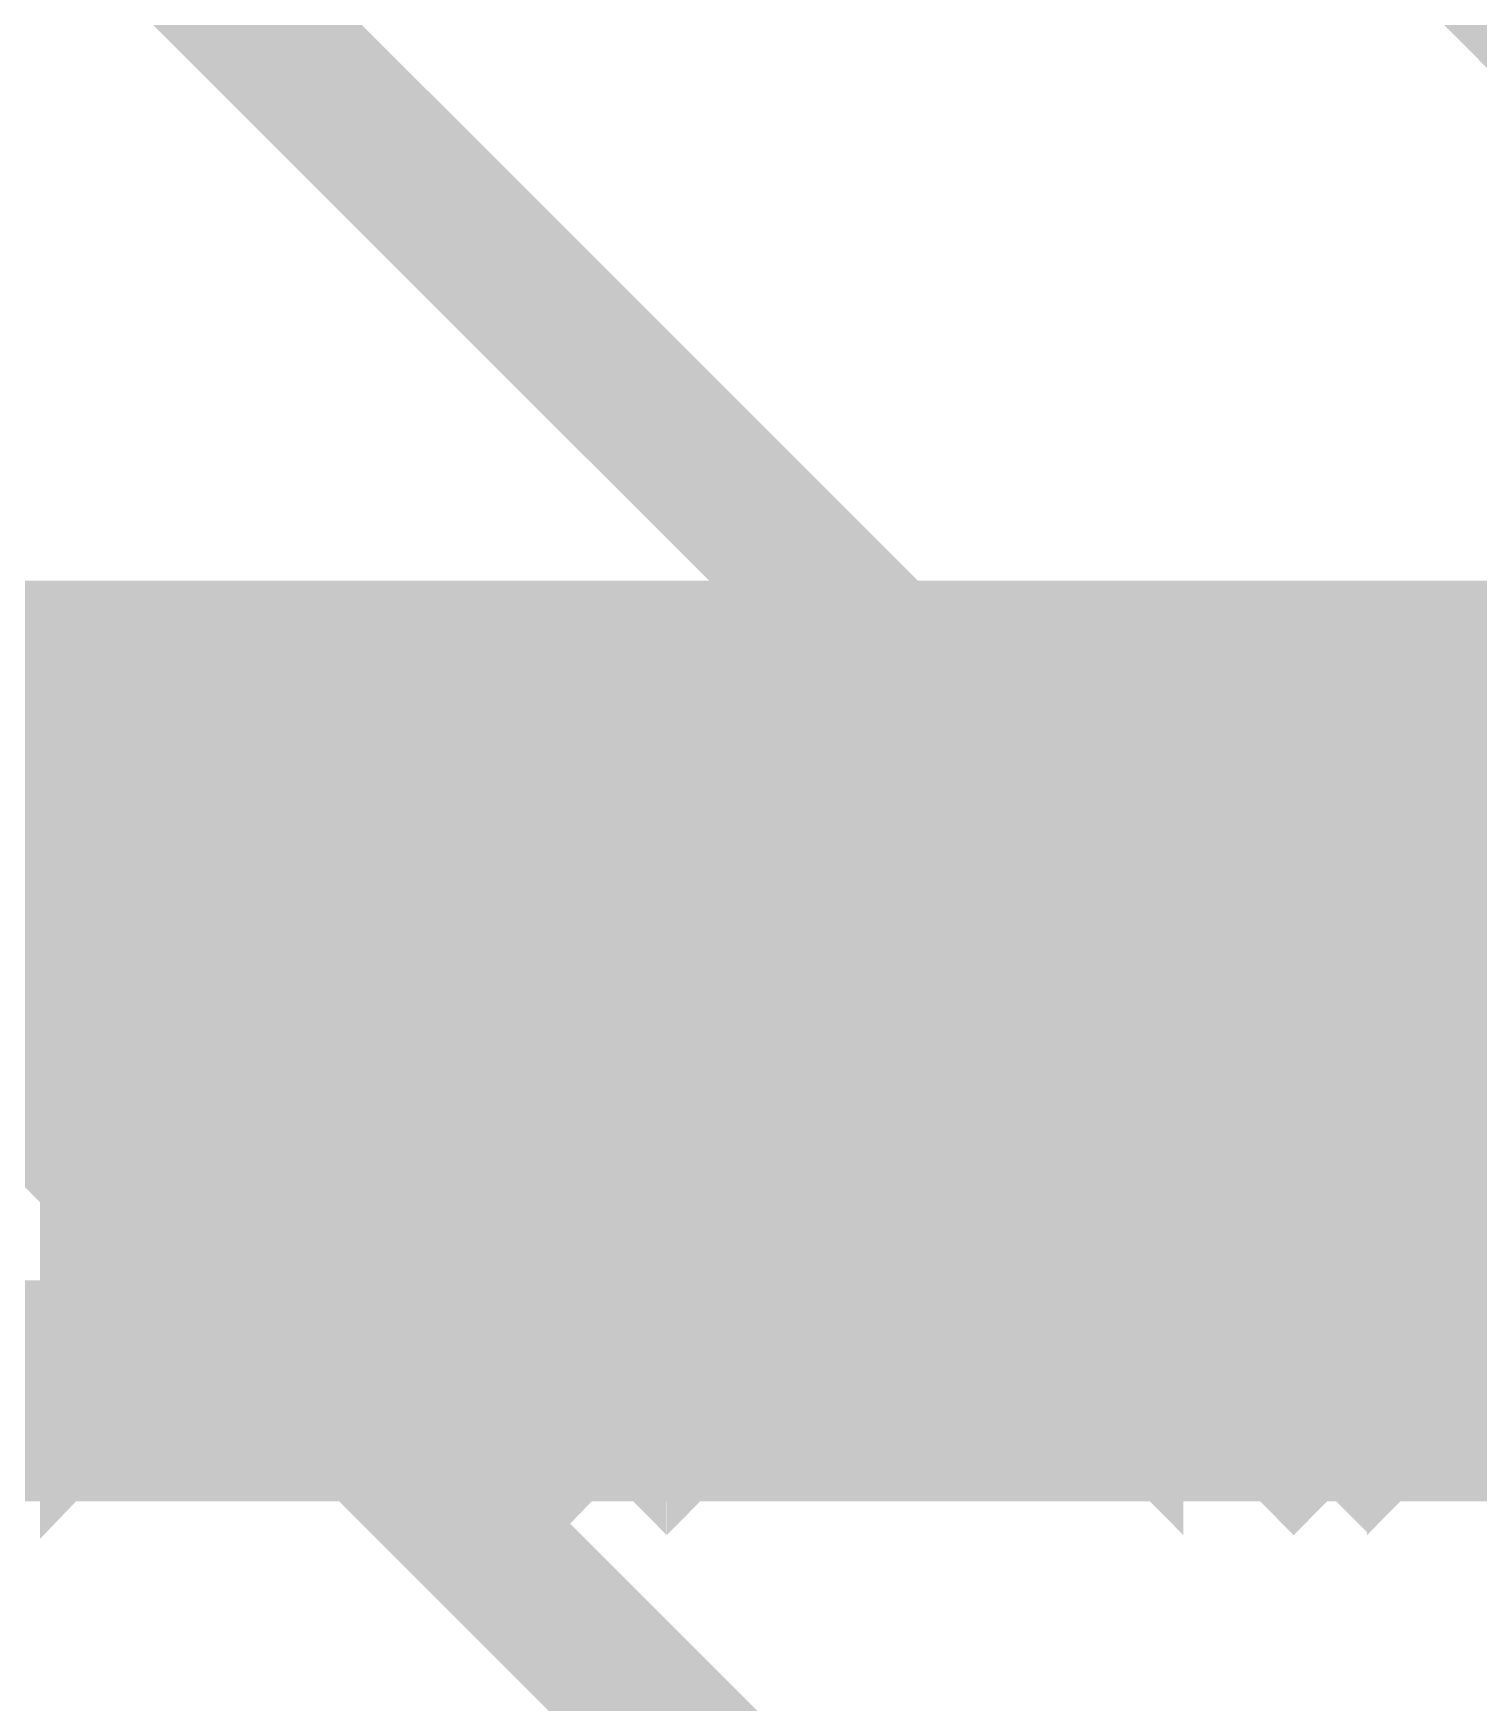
# Model space of a CAD drawing. Extents: x 0.1 to 11.6, y 0.3 to 16.2.
# Drawn here: x 7.3681 to 7.4333, y 12.9293 to 13.0047 of the extents above; entities that cross this region are included whole.
import ezdxf

# ---------------------------------------------------------------- set-up
doc = ezdxf.new("R2010")
doc.units = 0
doc.header["$MEASUREMENT"] = 0

msp = doc.modelspace()

# ---------------------------------------------------------------- linework, layer by layer
at = {"color": 254, "const_width": 0.006667}
for points in [[(7.47999, 12.845), (7.27669, 13.0483)], [(7.47999, 12.9033), (7.33501, 13.0483)], [(7.47999, 12.9616), (7.39333, 13.0483)]]:
    msp.add_lwpolyline(points, dxfattribs=at)
at = {"color": 0}
for points, const_width in [([(7.33501, 12.975), (7.39665, 12.975), (7.33501, 12.975), (7.33501, 12.9733), (7.33501, 12.9717), (7.33501, 12.97), (7.33501, 12.9667), (7.33501, 12.9633), (7.33501, 12.9616), (7.39665, 12.9616), (7.39833, 12.9616), (7.40001, 12.96), (7.39833, 12.96), (7.39833, 12.9583), (7.39665, 12.9583)], 0.01), ([(7.375, 12.96), (7.375, 12.9633), (7.375, 12.965), (7.375, 12.9683), (7.375, 12.97), (7.375, 12.9717), (7.37332, 12.97), (7.37332, 12.9683), (7.37332, 12.9633), (7.37332, 12.9583), (7.37332, 12.9533), (7.37332, 12.95), (7.37332, 12.9467), (7.37169, 12.945), (7.37169, 12.9467), (7.37169, 12.95), (7.37169, 12.9533), (7.37169, 12.9567)], 0.006667), ([(7.375, 12.9567), (7.375, 12.9533), (7.375, 12.95), (7.375, 12.9467), (7.375, 12.945), (7.375, 12.9467), (7.37668, 12.95), (7.37668, 12.9533), (7.37668, 12.9583), (7.37668, 12.9633), (7.37668, 12.9683), (7.37668, 12.97), (7.37831, 12.9717), (7.37831, 12.97), (7.37831, 12.9683), (7.37831, 12.9633), (7.37831, 12.96)], 0.006667), ([(7.38336, 12.96), (7.38336, 12.9633), (7.38336, 12.965), (7.38336, 12.9683), (7.38336, 12.97), (7.38167, 12.9717), (7.38167, 12.97), (7.38167, 12.9683), (7.38167, 12.9633), (7.38167, 12.9583), (7.38167, 12.9533), (7.38167, 12.95), (7.37999, 12.9467), (7.37999, 12.945), (7.37999, 12.9467), (7.37999, 12.95), (7.37999, 12.9533), (7.37999, 12.9567)], 0.006667), ([(7.38336, 12.9567), (7.38336, 12.9533), (7.38336, 12.95), (7.38336, 12.9467), (7.38336, 12.945), (7.38336, 12.9467), (7.38336, 12.95), (7.38499, 12.9533), (7.38499, 12.9583), (7.38499, 12.9633), (7.38499, 12.9683), (7.38499, 12.97), (7.38499, 12.9717), (7.38667, 12.97), (7.38667, 12.9683), (7.38667, 12.9633), (7.38667, 12.96)], 0.006667), ([(7.47168, 12.975), (7.47168, 12.9733), (7.47168, 12.9717), (7.47168, 12.97), (7.47168, 12.9683), (7.47168, 12.965), (7.47168, 12.9616), (7.47168, 12.9583), (7.47168, 12.9633), (7.47331, 12.97), (7.47168, 12.9733), (7.47168, 12.975), (7.40001, 12.975), (7.39833, 12.975), (7.39665, 12.975), (7.39833, 12.975), (7.40001, 12.975)], 0.01), ([(7.39833, 12.9567), (7.39833, 12.9533), (7.40001, 12.95), (7.40001, 12.9467), (7.40001, 12.945), (7.40001, 12.9467), (7.40001, 12.95), (7.40001, 12.9533), (7.40169, 12.9583), (7.40169, 12.9633), (7.40169, 12.9683), (7.40169, 12.97), (7.40169, 12.9717), (7.40169, 12.97), (7.40169, 12.9683), (7.40332, 12.9633), (7.40332, 12.9583), (7.40332, 12.9533), (7.40332, 12.95), (7.40332, 12.9467), (7.40332, 12.945), (7.40332, 12.9467), (7.405, 12.95), (7.405, 12.9533), (7.405, 12.9583), (7.405, 12.9633), (7.405, 12.9683), (7.405, 12.97), (7.40668, 12.9717), (7.40668, 12.97), (7.40668, 12.9683), (7.40668, 12.9633), (7.40668, 12.9583), (7.40668, 12.9533), (7.40668, 12.95), (7.40831, 12.9467), (7.40831, 12.945), (7.40831, 12.9467), (7.40831, 12.95), (7.40831, 12.9533), (7.40831, 12.9583), (7.41, 12.9633), (7.41, 12.9683), (7.41, 12.97), (7.41, 12.9717), (7.41, 12.97), (7.41, 12.9683), (7.41, 12.9633), (7.41168, 12.9583), (7.41168, 12.9533), (7.41168, 12.95), (7.41168, 12.9467), (7.41168, 12.945), (7.41168, 12.9467), (7.41336, 12.95), (7.41336, 12.9533), (7.41336, 12.9583), (7.41336, 12.9633), (7.41336, 12.9683), (7.41336, 12.97), (7.41336, 12.9717), (7.41499, 12.97), (7.41499, 12.9683), (7.41499, 12.9633), (7.41499, 12.9583), (7.41499, 12.9533), (7.41499, 12.95), (7.41499, 12.9467), (7.41667, 12.945), (7.41667, 12.9467), (7.41667, 12.95), (7.41667, 12.9533), (7.41667, 12.9583), (7.41667, 12.9633), (7.41835, 12.9683), (7.41835, 12.97), (7.41835, 12.9717), (7.41835, 12.97), (7.41835, 12.9683), (7.41835, 12.9633), (7.41835, 12.9583), (7.41997, 12.9533), (7.41997, 12.95), (7.41997, 12.9467), (7.41997, 12.945), (7.41997, 12.9467), (7.41997, 12.95), (7.42165, 12.9533), (7.42165, 12.9583), (7.42165, 12.9633), (7.42165, 12.9683), (7.42165, 12.97), (7.42165, 12.9717), (7.42165, 12.97), (7.42333, 12.9683), (7.42333, 12.9633), (7.42333, 12.9583), (7.42333, 12.9533), (7.42333, 12.95), (7.42333, 12.9467), (7.42503, 12.945), (7.42503, 12.9467), (7.42503, 12.95), (7.42503, 12.9533), (7.42503, 12.9583), (7.42503, 12.9633), (7.42503, 12.9683), (7.42665, 12.97), (7.42665, 12.9717), (7.42665, 12.97), (7.42665, 12.9683), (7.42665, 12.9633), (7.42665, 12.9583), (7.42665, 12.9533), (7.42833, 12.95), (7.42833, 12.9467), (7.42833, 12.945), (7.42833, 12.9467), (7.42833, 12.95), (7.42833, 12.9533), (7.43001, 12.9583), (7.43001, 12.9633), (7.43001, 12.9683), (7.43001, 12.97), (7.43001, 12.9717), (7.43001, 12.97), (7.43001, 12.9683), (7.43164, 12.9633), (7.43164, 12.9583), (7.43164, 12.9533), (7.43164, 12.95), (7.43164, 12.9467), (7.43164, 12.945), (7.43332, 12.9467), (7.43332, 12.95), (7.43332, 12.9533), (7.43332, 12.9583), (7.43332, 12.9633), (7.43332, 12.9683), (7.43332, 12.97), (7.435, 12.9717), (7.435, 12.97), (7.435, 12.9683), (7.435, 12.9633), (7.435, 12.9583), (7.435, 12.9533), (7.43668, 12.95)], 0.006667), ([(7.43668, 12.9633), (7.435, 12.965), (7.435, 12.9683), (7.435, 12.97), (7.435, 12.9717), (7.435, 12.97), (7.435, 12.9683), (7.435, 12.9633), (7.43332, 12.9583), (7.43332, 12.9533), (7.43332, 12.95), (7.43332, 12.9467), (7.43332, 12.945), (7.43332, 12.9467), (7.43332, 12.95), (7.43164, 12.9533), (7.43164, 12.9583), (7.43164, 12.9633), (7.43164, 12.965), (7.43164, 12.9683), (7.43164, 12.97), (7.43164, 12.9717), (7.43001, 12.97), (7.43001, 12.9683), (7.43001, 12.9633), (7.43001, 12.9583), (7.43001, 12.9533), (7.43001, 12.95), (7.43001, 12.9467), (7.42833, 12.945), (7.42833, 12.9467), (7.42833, 12.95), (7.42833, 12.9533), (7.42833, 12.9583), (7.42833, 12.9633), (7.42833, 12.965), (7.42833, 12.9683), (7.42665, 12.97), (7.42665, 12.9717), (7.42665, 12.97), (7.42665, 12.9683), (7.42665, 12.9633), (7.42665, 12.9583), (7.42503, 12.9533), (7.42503, 12.95), (7.42503, 12.9467), (7.42503, 12.945), (7.42503, 12.9467), (7.42503, 12.95), (7.42503, 12.9533), (7.42333, 12.9583), (7.42333, 12.9633), (7.42333, 12.965), (7.42333, 12.9683), (7.42333, 12.97), (7.42333, 12.9717), (7.42333, 12.97), (7.42165, 12.9683), (7.42165, 12.9633), (7.42165, 12.9583), (7.42165, 12.9533), (7.42165, 12.95), (7.42165, 12.9467), (7.42165, 12.945), (7.41997, 12.9467), (7.41997, 12.95), (7.41997, 12.9533), (7.41997, 12.9583), (7.41997, 12.9633), (7.41997, 12.965), (7.41997, 12.9683), (7.41997, 12.97), (7.41835, 12.9717), (7.41835, 12.97), (7.41835, 12.9683), (7.41835, 12.9633), (7.41835, 12.9583), (7.41835, 12.9533), (7.41667, 12.95), (7.41667, 12.9467), (7.41667, 12.945), (7.41667, 12.9467), (7.41667, 12.95), (7.41667, 12.9533), (7.41667, 12.9583), (7.41499, 12.9633), (7.41499, 12.965), (7.41499, 12.9683), (7.41499, 12.97), (7.41499, 12.9717), (7.41499, 12.97), (7.41499, 12.9683), (7.41336, 12.9633), (7.41336, 12.9583), (7.41336, 12.9533), (7.41336, 12.95), (7.41336, 12.9467), (7.41336, 12.945), (7.41336, 12.9467), (7.41168, 12.95), (7.41168, 12.9533), (7.41168, 12.9583), (7.41168, 12.9633), (7.41168, 12.965), (7.41168, 12.9683), (7.41168, 12.97), (7.41, 12.9717), (7.41, 12.97), (7.41, 12.9683), (7.41, 12.9633), (7.41, 12.9583), (7.41, 12.9533), (7.41, 12.95), (7.40831, 12.9467), (7.40831, 12.945), (7.40831, 12.9467), (7.40831, 12.95), (7.40831, 12.9533), (7.40831, 12.9583), (7.40831, 12.9633), (7.40668, 12.965), (7.40668, 12.9683), (7.40668, 12.97), (7.40668, 12.9717), (7.40668, 12.97), (7.40668, 12.9683), (7.40668, 12.9633), (7.405, 12.9583), (7.405, 12.9533), (7.405, 12.95), (7.405, 12.9467), (7.405, 12.945), (7.405, 12.9467), (7.405, 12.95), (7.40332, 12.9533), (7.40332, 12.9583), (7.40332, 12.9633), (7.40332, 12.965), (7.40332, 12.9683), (7.40332, 12.97), (7.40332, 12.9717), (7.40169, 12.97), (7.40169, 12.9683), (7.40169, 12.9633), (7.40169, 12.9583), (7.40169, 12.9533), (7.40169, 12.95), (7.40169, 12.9467), (7.40001, 12.945), (7.40001, 12.9467), (7.40001, 12.95), (7.40001, 12.9533), (7.40001, 12.9583)], 0.006667), ([(7.40001, 12.975), (7.40001, 12.9733)], 0.006667), ([(7.39833, 12.9733), (7.33501, 12.9733)], 0.006667), ([(7.33501, 12.9733), (7.39833, 12.9733), (7.40001, 12.9733)], 0.006667), ([(7.40001, 12.9733), (7.39833, 12.9733)], 0.006667), ([(7.48167, 12.9733), (7.40001, 12.9733)], 0.006667), ([(7.33501, 12.9717), (7.37001, 12.9717), (7.37169, 12.9683)], 0.006667), ([(7.37001, 12.9717), (7.37332, 12.9717), (7.37332, 12.97), (7.37332, 12.9683), (7.375, 12.9633), (7.375, 12.96)], 0.006667), ([(7.37169, 12.96), (7.37169, 12.9633), (7.37169, 12.965), (7.37001, 12.9683), (7.37001, 12.97), (7.37001, 12.9717)], 0.006667), ([(7.37169, 12.9683), (7.37169, 12.97), (7.37001, 12.9717)], 0.006667), ([(7.37169, 12.9683), (7.37332, 12.9717)], 0.006667), ([(7.375, 12.9717), (7.37332, 12.9717)], 0.006667), ([(7.37999, 12.96), (7.37999, 12.9633), (7.37831, 12.965), (7.37831, 12.9683), (7.37831, 12.97), (7.37831, 12.9717), (7.37831, 12.97), (7.37831, 12.9683), (7.37831, 12.9633), (7.37668, 12.9583), (7.37668, 12.9533), (7.37668, 12.95), (7.37668, 12.9467), (7.37668, 12.945), (7.37668, 12.9467), (7.37668, 12.95), (7.375, 12.9533), (7.375, 12.9567)], 0.006667), ([(7.37668, 12.9717), (7.37668, 12.97), (7.375, 12.9683)], 0.006667), ([(7.37668, 12.9683), (7.375, 12.97), (7.375, 12.9717)], 0.006667), ([(7.37831, 12.9567), (7.37831, 12.9533), (7.37831, 12.95), (7.37999, 12.9467), (7.37999, 12.945), (7.37999, 12.9467), (7.37999, 12.95), (7.37999, 12.9533), (7.37999, 12.9583), (7.38167, 12.9633), (7.38167, 12.9683), (7.38167, 12.97), (7.38167, 12.9717), (7.38167, 12.97), (7.38167, 12.9683), (7.38167, 12.9633), (7.38336, 12.96)], 0.006667), ([(7.37999, 12.9683), (7.37999, 12.97), (7.37831, 12.9717)], 0.006667), ([(7.37831, 12.9717), (7.37999, 12.9717)], 0.006667), ([(7.38167, 12.9717), (7.37999, 12.97), (7.37999, 12.9683)], 0.006667), ([(7.38336, 12.9683), (7.38336, 12.97), (7.38167, 12.9717)], 0.006667), ([(7.38167, 12.9717), (7.38336, 12.9717)], 0.006667), ([(7.38667, 12.96), (7.38667, 12.9633), (7.38667, 12.965), (7.38667, 12.9683), (7.38667, 12.97), (7.38667, 12.9717), (7.38667, 12.97), (7.38667, 12.9683), (7.38499, 12.9633), (7.38499, 12.9583), (7.38499, 12.9533), (7.38499, 12.95), (7.38499, 12.9467), (7.38499, 12.945), (7.38499, 12.9467), (7.38336, 12.95), (7.38336, 12.9533), (7.38336, 12.9567)], 0.006667), ([(7.38499, 12.9717), (7.38499, 12.97), (7.38336, 12.9683)], 0.006667), ([(7.38667, 12.9717), (7.38499, 12.9717)], 0.006667), ([(7.38667, 12.9567), (7.38667, 12.9533), (7.38667, 12.95), (7.38667, 12.9467), (7.38835, 12.945), (7.38835, 12.9467), (7.38835, 12.95), (7.38835, 12.9533), (7.38835, 12.9583), (7.38835, 12.9633), (7.38997, 12.9683), (7.38997, 12.97), (7.38997, 12.9717), (7.38997, 12.97), (7.38997, 12.9683), (7.38997, 12.9633), (7.38997, 12.96)], 0.006667), ([(7.38835, 12.9683), (7.38667, 12.97), (7.38667, 12.9717)], 0.006667), ([(7.39165, 12.96), (7.39165, 12.9633), (7.39165, 12.965), (7.39165, 12.9683), (7.38997, 12.97), (7.38997, 12.9717), (7.38997, 12.97), (7.38997, 12.9683), (7.38997, 12.9633), (7.38997, 12.9583), (7.38997, 12.9533), (7.38835, 12.95), (7.38835, 12.9467), (7.38835, 12.945), (7.38835, 12.9467), (7.38835, 12.95), (7.38835, 12.9533), (7.38835, 12.9567)], 0.006667), ([(7.38997, 12.9717), (7.38835, 12.97), (7.38835, 12.9683)], 0.006667), ([(7.38997, 12.9567), (7.39165, 12.9533), (7.39165, 12.95), (7.39165, 12.9467), (7.39165, 12.945), (7.39165, 12.9467), (7.39165, 12.95), (7.39333, 12.9533), (7.39333, 12.9583), (7.39333, 12.9633), (7.39333, 12.9683), (7.39333, 12.97), (7.39333, 12.9717), (7.39333, 12.97), (7.39501, 12.9683), (7.39501, 12.9633), (7.39501, 12.96)], 0.006667), ([(7.39165, 12.9683), (7.39165, 12.97), (7.38997, 12.9717)], 0.006667), ([(7.38997, 12.9717), (7.39165, 12.9717)], 0.006667), ([(7.39501, 12.96), (7.39501, 12.9633), (7.39501, 12.965), (7.39501, 12.9683), (7.39501, 12.97), (7.39501, 12.9717), (7.39501, 12.97), (7.39333, 12.9683), (7.39333, 12.9633), (7.39333, 12.9583), (7.39333, 12.9533), (7.39333, 12.95), (7.39333, 12.9467), (7.39333, 12.945), (7.39165, 12.9467), (7.39165, 12.95), (7.39165, 12.9533), (7.39165, 12.9567)], 0.006667), ([(7.39333, 12.9717), (7.39333, 12.97), (7.39165, 12.9683)], 0.006667), ([(7.39501, 12.9717), (7.39333, 12.9717)], 0.006667), ([(7.39501, 12.9567), (7.39501, 12.9533), (7.39501, 12.95), (7.39501, 12.9467), (7.39501, 12.945), (7.39665, 12.9467), (7.39665, 12.95), (7.39665, 12.9533), (7.39665, 12.9583), (7.39665, 12.9633), (7.39665, 12.9683), (7.39833, 12.97), (7.39833, 12.9717), (7.39833, 12.97), (7.39833, 12.9683), (7.39833, 12.9633), (7.39833, 12.96)], 0.006667), ([(7.40001, 12.96), (7.40001, 12.9633), (7.40001, 12.965), (7.39833, 12.9683), (7.39833, 12.97), (7.39833, 12.9717), (7.39833, 12.97), (7.39833, 12.9683), (7.39833, 12.9633), (7.39833, 12.9583), (7.39665, 12.9533), (7.39665, 12.95), (7.39665, 12.9467), (7.39665, 12.945), (7.39665, 12.9467), (7.39665, 12.95), (7.39665, 12.9533), (7.39501, 12.9567)], 0.006667), ([(7.39665, 12.9683), (7.39501, 12.97), (7.39501, 12.9717)], 0.006667), ([(7.39833, 12.9717), (7.39665, 12.97), (7.39665, 12.9683)], 0.006667), ([(7.40001, 12.9683), (7.40001, 12.97), (7.39833, 12.9717)], 0.006667), ([(7.39833, 12.9717), (7.40001, 12.9717)], 0.006667), ([(7.40169, 12.9717), (7.40169, 12.97), (7.40001, 12.9683)], 0.006667), ([(7.40332, 12.9717), (7.40169, 12.9717)], 0.006667), ([(7.405, 12.9683), (7.40332, 12.97), (7.40332, 12.9717)], 0.006667), ([(7.40668, 12.9717), (7.405, 12.97), (7.405, 12.9683)], 0.006667), ([(7.40831, 12.9683), (7.40831, 12.97), (7.40668, 12.9717)], 0.006667), ([(7.40668, 12.9717), (7.40831, 12.9717)], 0.006667), ([(7.41, 12.9717), (7.40831, 12.97), (7.40831, 12.9683)], 0.006667), ([(7.41, 12.9717), (7.41168, 12.9717)], 0.006667), ([(7.41336, 12.9717), (7.41336, 12.97), (7.41168, 12.9683)], 0.006667), ([(7.41336, 12.9683), (7.41168, 12.97), (7.41168, 12.9717)], 0.006667), ([(7.41499, 12.9717), (7.41336, 12.9717)], 0.006667), ([(7.41667, 12.9683), (7.41499, 12.97), (7.41499, 12.9717)], 0.006667), ([(7.41835, 12.9717), (7.41667, 12.97), (7.41667, 12.9683)], 0.006667), ([(7.41997, 12.9683), (7.41997, 12.97), (7.41835, 12.9717)], 0.006667), ([(7.41835, 12.9717), (7.41997, 12.9717)], 0.006667), ([(7.42165, 12.9717), (7.42165, 12.97), (7.41997, 12.9683)], 0.006667), ([(7.42333, 12.9717), (7.42165, 12.9717)], 0.006667), ([(7.42503, 12.9683), (7.42333, 12.97), (7.42333, 12.9717)], 0.006667), ([(7.42665, 12.9717), (7.42503, 12.97), (7.42503, 12.9683)], 0.006667), ([(7.42833, 12.9683), (7.42833, 12.97), (7.42665, 12.9717)], 0.006667), ([(7.42665, 12.9717), (7.42833, 12.9717)], 0.006667), ([(7.43001, 12.9717), (7.43001, 12.97), (7.42833, 12.9683)], 0.006667), ([(7.43164, 12.9717), (7.43001, 12.9717)], 0.006667), ([(7.43332, 12.9683), (7.43164, 12.97), (7.43164, 12.9717)], 0.006667), ([(7.435, 12.9717), (7.43332, 12.97), (7.43332, 12.9683)], 0.006667), ([(7.43668, 12.9683), (7.43668, 12.97), (7.435, 12.9717)], 0.006667), ([(7.435, 12.9717), (7.43668, 12.9717)], 0.006667), ([(7.37332, 12.96), (7.37332, 12.9633), (7.37169, 12.965), (7.37169, 12.9683)], 0.006667), ([(7.375, 12.9683), (7.375, 12.965), (7.375, 12.9633), (7.375, 12.9583), (7.375, 12.955), (7.375, 12.9517), (7.375, 12.95), (7.37332, 12.95)], 0.006667), ([(7.37668, 12.9683), (7.375, 12.9683)], 0.006667), ([(7.37668, 12.96), (7.37668, 12.9633), (7.37668, 12.965), (7.37668, 12.9683)], 0.006667), ([(7.37999, 12.9683), (7.37999, 12.965), (7.37999, 12.9633), (7.37831, 12.9583), (7.37831, 12.955), (7.37831, 12.9517), (7.37831, 12.95)], 0.006667), ([(7.38167, 12.96), (7.37999, 12.9633), (7.37999, 12.965), (7.37999, 12.9683)], 0.006667), ([(7.37999, 12.9683), (7.38167, 12.9683)], 0.006667), ([(7.38336, 12.9683), (7.38336, 12.965), (7.38336, 12.9633), (7.38336, 12.9583), (7.38336, 12.955), (7.38336, 12.9517), (7.38167, 12.95)], 0.006667), ([(7.38499, 12.96), (7.38499, 12.9633), (7.38499, 12.965), (7.38499, 12.9683), (7.38336, 12.9683)], 0.006667), ([(7.38336, 12.9683), (7.38499, 12.9683)], 0.006667), ([(7.38835, 12.9683), (7.38835, 12.965), (7.38667, 12.9633), (7.38667, 12.9583), (7.38667, 12.955), (7.38667, 12.9517), (7.38667, 12.95)], 0.006667), ([(7.38835, 12.96), (7.38835, 12.9633), (7.38835, 12.965), (7.38835, 12.9683)], 0.006667), ([(7.38835, 12.9683), (7.38997, 12.9683)], 0.006667), ([(7.39165, 12.9683), (7.39165, 12.965), (7.39165, 12.9633), (7.39165, 12.9583), (7.39165, 12.955), (7.38997, 12.9517), (7.38997, 12.95)], 0.006667), ([(7.39333, 12.96), (7.39333, 12.9633), (7.39333, 12.965), (7.39165, 12.9683)], 0.006667), ([(7.39165, 12.9683), (7.39333, 12.9683)], 0.006667), ([(7.39665, 12.9683), (7.39501, 12.965), (7.39501, 12.9633), (7.39501, 12.9583), (7.39501, 12.955), (7.39501, 12.9517), (7.39501, 12.95)], 0.006667), ([(7.39665, 12.96), (7.39665, 12.9633), (7.39665, 12.965), (7.39665, 12.9683)], 0.006667), ([(7.39665, 12.9683), (7.39833, 12.9683)], 0.006667), ([(7.40001, 12.9683), (7.40001, 12.965), (7.40001, 12.9633), (7.40001, 12.9583), (7.39833, 12.955), (7.39833, 12.9517), (7.39833, 12.95)], 0.006667), ([(7.40169, 12.9483), (7.40169, 12.95), (7.40169, 12.9517), (7.40169, 12.955), (7.40169, 12.9583), (7.40169, 12.9633), (7.40001, 12.965), (7.40001, 12.9683)], 0.006667), ([(7.40001, 12.9683), (7.40169, 12.9683)], 0.006667), ([(7.40332, 12.9683), (7.40332, 12.965), (7.40332, 12.9633), (7.40332, 12.9583), (7.40332, 12.955), (7.40332, 12.9517), (7.40332, 12.95)], 0.006667), ([(7.40668, 12.9483), (7.40668, 12.95), (7.40668, 12.9517), (7.405, 12.955), (7.405, 12.9583), (7.405, 12.9633), (7.405, 12.965), (7.405, 12.9683)], 0.006667), ([(7.405, 12.9683), (7.40668, 12.9683)], 0.006667), ([(7.40831, 12.9683), (7.40831, 12.965), (7.40831, 12.9633), (7.40668, 12.9583), (7.40668, 12.955), (7.40668, 12.9517), (7.40668, 12.95)], 0.006667), ([(7.41, 12.9483), (7.41, 12.95), (7.41, 12.9517), (7.41, 12.955), (7.41, 12.9583), (7.40831, 12.9633), (7.40831, 12.965), (7.40831, 12.9683)], 0.006667), ([(7.40831, 12.9683), (7.41, 12.9683)], 0.006667), ([(7.41168, 12.9683), (7.41168, 12.965), (7.41168, 12.9633), (7.41168, 12.9583), (7.41168, 12.955), (7.41168, 12.9517), (7.41, 12.95)], 0.006667), ([(7.41168, 12.9683), (7.41336, 12.9683)], 0.006667), ([(7.41499, 12.9483), (7.41499, 12.95), (7.41336, 12.9517), (7.41336, 12.955), (7.41336, 12.9583), (7.41336, 12.9633), (7.41336, 12.965), (7.41336, 12.9683)], 0.006667), ([(7.41667, 12.9683), (7.41667, 12.965), (7.41499, 12.9633), (7.41499, 12.9583), (7.41499, 12.955), (7.41499, 12.9517), (7.41499, 12.95)], 0.006667), ([(7.41835, 12.9483), (7.41835, 12.95), (7.41835, 12.9517), (7.41835, 12.955), (7.41667, 12.9583), (7.41667, 12.9633), (7.41667, 12.965), (7.41667, 12.9683)], 0.006667), ([(7.41667, 12.9683), (7.41835, 12.9683)], 0.006667), ([(7.41997, 12.9683), (7.41997, 12.965), (7.41997, 12.9633), (7.41997, 12.9583), (7.41997, 12.955), (7.41835, 12.9517), (7.41835, 12.95)], 0.006667), ([(7.42165, 12.9483), (7.42165, 12.95), (7.42165, 12.9517), (7.42165, 12.955), (7.42165, 12.9583), (7.42165, 12.9633), (7.42165, 12.965), (7.41997, 12.9683)], 0.006667), ([(7.41997, 12.9683), (7.42165, 12.9683)], 0.006667), ([(7.42503, 12.9683), (7.42333, 12.965), (7.42333, 12.9633), (7.42333, 12.9583), (7.42333, 12.955), (7.42333, 12.9517), (7.42333, 12.95)], 0.006667), ([(7.42665, 12.9483), (7.42665, 12.95), (7.42665, 12.9517), (7.42665, 12.955), (7.42503, 12.9583), (7.42503, 12.9633), (7.42503, 12.965), (7.42503, 12.9683)], 0.006667), ([(7.42503, 12.9683), (7.42665, 12.9683)], 0.006667), ([(7.42833, 12.9683), (7.42833, 12.965), (7.42833, 12.9633), (7.42833, 12.9583), (7.42665, 12.955), (7.42665, 12.9517), (7.42665, 12.95)], 0.006667), ([(7.43001, 12.9483), (7.43001, 12.95), (7.43001, 12.9517), (7.43001, 12.955), (7.43001, 12.9583), (7.43001, 12.9633), (7.42833, 12.965), (7.42833, 12.9683)], 0.006667), ([(7.42833, 12.9683), (7.43001, 12.9683)], 0.006667), ([(7.43164, 12.9683), (7.43164, 12.965), (7.43164, 12.9633), (7.43164, 12.9583), (7.43164, 12.955), (7.43164, 12.9517), (7.43164, 12.95)], 0.006667), ([(7.435, 12.9483), (7.435, 12.95), (7.435, 12.9517), (7.43332, 12.955), (7.43332, 12.9583), (7.43332, 12.9633), (7.43332, 12.965), (7.43332, 12.9683)], 0.006667), ([(7.43332, 12.9683), (7.435, 12.9683)], 0.006667), ([(7.43668, 12.9683), (7.43668, 12.965), (7.43668, 12.9633), (7.435, 12.9583), (7.435, 12.955), (7.435, 12.9517), (7.435, 12.95)], 0.006667), ([(7.39665, 12.9616), (7.39665, 12.96), (7.39665, 12.9583), (7.33501, 12.9583), (7.33501, 12.955), (7.33501, 12.9517), (7.33501, 12.95), (7.33501, 12.9483), (7.33501, 12.9467), (7.33501, 12.945), (7.33501, 12.9434), (7.39665, 12.9434), (7.39833, 12.9434), (7.40001, 12.9434), (7.47168, 12.9434)], 0.01), ([(7.37001, 12.9583), (7.37001, 12.96), (7.37001, 12.9616)], 0.01), ([(7.37332, 12.9583), (7.37169, 12.96), (7.37169, 12.9616)], 0.01), ([(7.37668, 12.9616), (7.37668, 12.96), (7.37668, 12.9583)], 0.01), ([(7.37668, 12.9583), (7.37668, 12.96), (7.37668, 12.9616)], 0.01), ([(7.37831, 12.9583), (7.37831, 12.96), (7.37831, 12.9616)], 0.01), ([(7.37999, 12.9583), (7.37999, 12.96), (7.37999, 12.9616)], 0.01), ([(7.38167, 12.9616), (7.38167, 12.96), (7.38167, 12.9583)], 0.01), ([(7.38336, 12.9583), (7.38336, 12.96), (7.38336, 12.9616)], 0.01), ([(7.38499, 12.9583), (7.38499, 12.96), (7.38499, 12.9616)], 0.01), ([(7.38667, 12.9616), (7.38667, 12.96), (7.38667, 12.9583)], 0.01), ([(7.38667, 12.9583), (7.38667, 12.96), (7.38667, 12.9616)], 0.01), ([(7.38835, 12.9583), (7.38835, 12.96), (7.38835, 12.9616)], 0.01), ([(7.39165, 12.9583), (7.38997, 12.96), (7.38997, 12.9616), (7.38997, 12.96), (7.38997, 12.9583)], 0.01), ([(7.39333, 12.9583), (7.39333, 12.96), (7.39333, 12.9616)], 0.01), ([(7.37332, 12.9483), (7.37332, 12.95), (7.37332, 12.9517), (7.37332, 12.955), (7.37332, 12.9567)], 0.006667), ([(7.37831, 12.9483), (7.37831, 12.95), (7.37668, 12.9517), (7.37668, 12.955), (7.37668, 12.9567)], 0.006667), ([(7.38167, 12.9483), (7.38167, 12.95), (7.38167, 12.9517), (7.38167, 12.955), (7.38167, 12.9567)], 0.006667), ([(7.38667, 12.9483), (7.38499, 12.95), (7.38499, 12.9517), (7.38499, 12.955), (7.38499, 12.9567)], 0.006667), ([(7.38997, 12.9483), (7.38997, 12.95), (7.38997, 12.9517), (7.38997, 12.955), (7.38997, 12.9567)], 0.006667), ([(7.39333, 12.9483), (7.39333, 12.95), (7.39333, 12.9517), (7.39333, 12.955), (7.39333, 12.9567)], 0.006667), ([(7.39833, 12.9483), (7.39833, 12.95), (7.39833, 12.9517), (7.39665, 12.955), (7.39665, 12.9567)], 0.006667), ([(7.37169, 12.9467), (7.37332, 12.9467), (7.37332, 12.9483)], 0.006667), ([(7.37332, 12.9483), (7.375, 12.9483)], 0.006667), ([(7.37332, 12.9483), (7.375, 12.9467)], 0.006667), ([(7.37668, 12.9467), (7.37831, 12.9483)], 0.006667), ([(7.37831, 12.9483), (7.37999, 12.9483)], 0.006667), ([(7.37831, 12.9483), (7.37831, 12.9467), (7.37999, 12.9467)], 0.006667), ([(7.37999, 12.9467), (7.38167, 12.9467), (7.38167, 12.9483)], 0.006667), ([(7.38167, 12.9483), (7.38336, 12.9483)], 0.006667), ([(7.38167, 12.9483), (7.38336, 12.9467)], 0.006667), ([(7.38499, 12.9467), (7.38667, 12.9483)], 0.006667), ([(7.38667, 12.9483), (7.38835, 12.9483)], 0.006667), ([(7.38667, 12.9483), (7.38667, 12.9467), (7.38835, 12.9467)], 0.006667), ([(7.38835, 12.9467), (7.38997, 12.9467), (7.38997, 12.9483)], 0.006667), ([(7.38997, 12.9483), (7.39165, 12.9483)], 0.006667), ([(7.38997, 12.9483), (7.39165, 12.9467)], 0.006667), ([(7.39333, 12.9483), (7.39501, 12.9467)], 0.006667), ([(7.39333, 12.9467), (7.39501, 12.9483)], 0.006667), ([(7.39501, 12.9483), (7.39665, 12.9483)], 0.006667), ([(7.39665, 12.9467), (7.39833, 12.9483)], 0.006667), ([(7.39833, 12.9483), (7.40001, 12.9483)], 0.006667), ([(7.39833, 12.9483), (7.39833, 12.9467), (7.40001, 12.9467)], 0.006667), ([(7.40001, 12.9467), (7.40169, 12.9467), (7.40169, 12.9483)], 0.006667), ([(7.40169, 12.9483), (7.40332, 12.9483)], 0.006667), ([(7.40169, 12.9483), (7.40332, 12.9467)], 0.006667), ([(7.405, 12.9467), (7.40668, 12.9483)], 0.006667), ([(7.40668, 12.9483), (7.40831, 12.9483)], 0.006667), ([(7.40668, 12.9483), (7.40668, 12.9467), (7.40831, 12.9467)], 0.006667), ([(7.40831, 12.9467), (7.41, 12.9467), (7.41, 12.9483)], 0.006667), ([(7.41, 12.9483), (7.41168, 12.9483)], 0.006667), ([(7.41, 12.9483), (7.41168, 12.9467)], 0.006667), ([(7.41336, 12.9467), (7.41499, 12.9483)], 0.006667), ([(7.41499, 12.9483), (7.41667, 12.9483)], 0.006667), ([(7.41499, 12.9483), (7.41499, 12.9467), (7.41667, 12.9467)], 0.006667), ([(7.41667, 12.9467), (7.41835, 12.9467), (7.41835, 12.9483)], 0.006667), ([(7.41835, 12.9483), (7.41997, 12.9483)], 0.006667), ([(7.41835, 12.9483), (7.41997, 12.9467)], 0.006667), ([(7.42165, 12.9483), (7.42333, 12.9467)], 0.006667), ([(7.42165, 12.9467), (7.42333, 12.9483)], 0.006667), ([(7.42333, 12.9483), (7.42503, 12.9483)], 0.006667), ([(7.42503, 12.9467), (7.42665, 12.9467), (7.42665, 12.9483)], 0.006667), ([(7.42665, 12.9483), (7.42833, 12.9483)], 0.006667), ([(7.42665, 12.9483), (7.42665, 12.9467), (7.42833, 12.9467)], 0.006667), ([(7.42833, 12.9467), (7.43001, 12.9467), (7.43001, 12.9483)], 0.006667), ([(7.43001, 12.9483), (7.43164, 12.9483)], 0.006667), ([(7.43001, 12.9483), (7.43164, 12.9467)], 0.006667), ([(7.43332, 12.9467), (7.435, 12.9483)], 0.006667), ([(7.435, 12.9483), (7.43668, 12.9483)], 0.006667), ([(7.435, 12.9483), (7.435, 12.9467), (7.43668, 12.9467)], 0.006667), ([(7.40001, 12.9434), (7.39833, 12.9434), (7.39665, 12.9434), (7.33501, 12.9434)], 0.01), ([(7.39833, 12.945), (7.33501, 12.945)], 0.006667), ([(7.33501, 12.945), (7.39833, 12.945), (7.40001, 12.945)], 0.006667), ([(7.33501, 12.945), (7.37169, 12.945)], 0.006667), ([(7.375, 12.945), (7.37668, 12.945)], 0.006667), ([(7.37999, 12.945), (7.38167, 12.945)], 0.006667), ([(7.38336, 12.945), (7.38499, 12.945)], 0.006667), ([(7.38835, 12.945), (7.38997, 12.945)], 0.006667), ([(7.39165, 12.945), (7.39333, 12.945)], 0.006667), ([(7.39501, 12.945), (7.39665, 12.945)], 0.006667), ([(7.40001, 12.945), (7.39833, 12.945)], 0.006667), ([(7.40001, 12.9434), (7.40001, 12.945)], 0.006667), ([(7.40001, 12.945), (7.40169, 12.945)], 0.006667), ([(7.40001, 12.945), (7.48167, 12.945)], 0.006667), ([(7.40332, 12.945), (7.405, 12.945)], 0.006667), ([(7.40831, 12.945), (7.41, 12.945)], 0.006667), ([(7.41168, 12.945), (7.41336, 12.945)], 0.006667), ([(7.41667, 12.945), (7.41835, 12.945)], 0.006667), ([(7.41997, 12.945), (7.42165, 12.945)], 0.006667), ([(7.42503, 12.945), (7.42665, 12.945)], 0.006667), ([(7.42833, 12.945), (7.43001, 12.945)], 0.006667), ([(7.43164, 12.945), (7.43332, 12.945)], 0.006667)]:
    msp.add_lwpolyline(points, dxfattribs=dict(at, const_width=const_width))
at = {"color": 0, "const_width": 0.01}
for points in [[(7.375, 12.9616), (7.375, 12.96), (7.375, 12.9583), (7.375, 12.96), (7.375, 12.9616)], [(7.39501, 12.9616), (7.39501, 12.96), (7.39501, 12.9583), (7.39501, 12.96), (7.39501, 12.9616)], [(7.39833, 12.9616), (7.39833, 12.96), (7.39833, 12.9583), (7.39833, 12.96), (7.39833, 12.9616)]]:
    msp.add_lwpolyline(points, close=True, dxfattribs=at)

doc.saveas('drawing.dxf')
